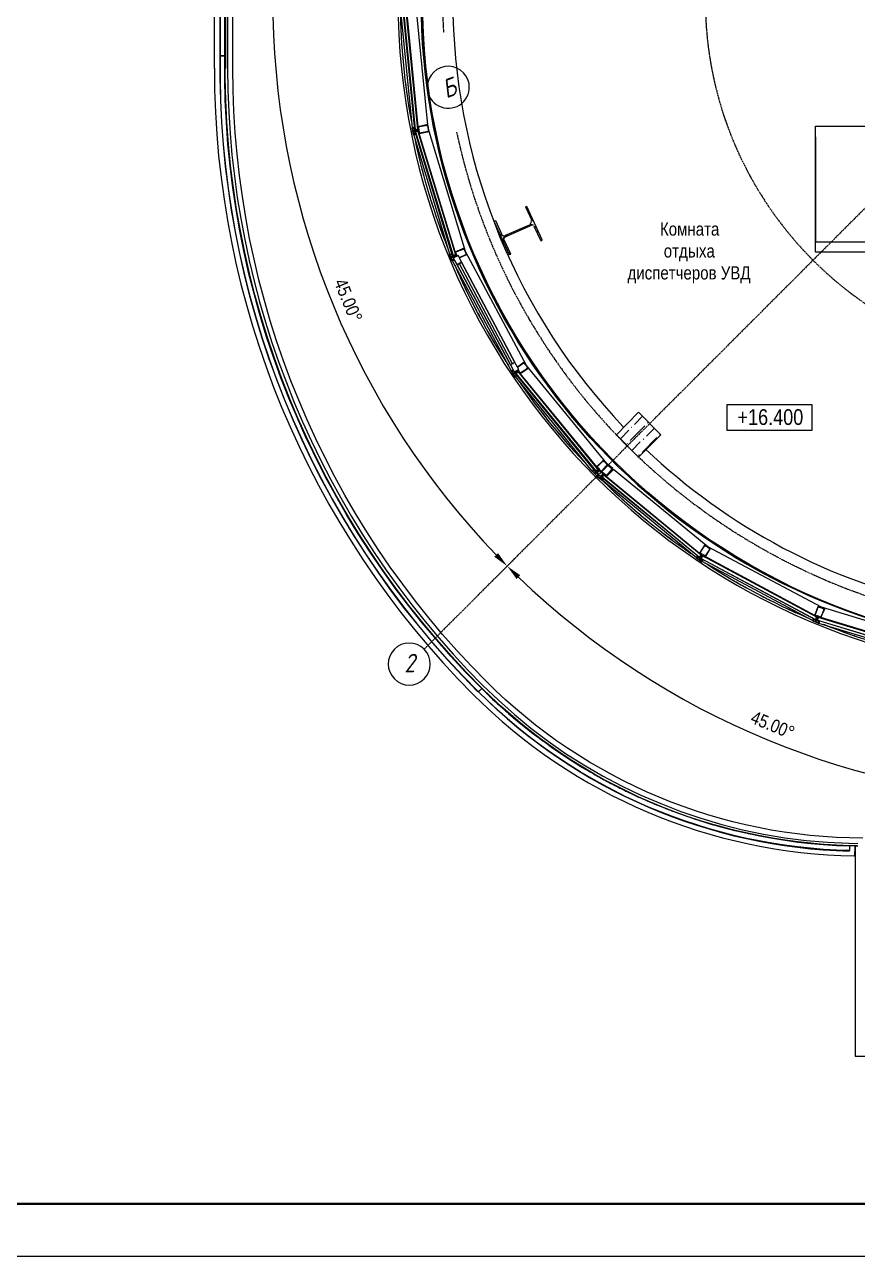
# Model space of a CAD drawing. Header units: millimetres. Extents: x 223 to 163467, y -12002 to 99672.
# Drawn here: x 87807 to 95732, y -12002 to -280 of the extents above; entities that cross this region are included whole.
import ezdxf

# ---------------------------------------------------------------- set-up
doc = ezdxf.new("R2010")
doc.units = ezdxf.units.MM
doc.linetypes.add('ADSK_Линия сетки', pattern=[21, 12, -3, 3, -3])
for name, color, linetype, lineweight in [('A-ANNO-DIMS', 7, 'Continuous', 9), ('S-GRID', 7, 'Continuous', 9), ('S-GRID-IDEN', 7, 'Continuous', 9)]:
    doc.layers.add(name, color=color, linetype=linetype, lineweight=lineweight)
for name, color, linetype in [('PDF _A-AREA', 7, 'Continuous'), ('PDF _A-CLNG', 7, 'Continuous'), ('PDF _A-DETL', 7, 'Continuous'), ('PDF _A-DETL-GENF', 7, 'Continuous'), ('PDF _A-FLOR', 7, 'Continuous'), ('PDF _A-GLAZ', 7, 'Continuous'), ('PDF _A-GLAZ-CURT', 7, 'Continuous'), ('PDF _A-GLAZ-CWMG', 7, 'Continuous'), ('PDF _G-ANNO-DIMS', 7, 'Continuous'), ('PDF _G-ANNO-TTLB', 7, 'Continuous'), ('PDF _I-WALL', 7, 'Continuous'), ('PDF _S-BEAM', 7, 'Continuous'), ('PDF _S-COLS', 7, 'Continuous'), ('PDF _Ограждение', 7, 'Continuous'), ('PDF _Текст', 7, 'Continuous')]:
    doc.layers.add(name, color=color, linetype=linetype)
doc.styles.add('GOST Common_I', font='ARIALN.TTF', dxfattribs={"height": 175})
doc.styles.add('GOST Common_I_6', font='ARIALN.TTF', dxfattribs={"height": 125})
doc.styles.add('PDF GOST Common Italic', font='ARIALN.TTF')
doc.styles.add('PDF ISOCPEUR Italic', font='ARIALN.TTF')
doc.dimstyles.new('Диагональ_-_Gost_2_5мм', dxfattribs={"dimscale": 304.8, "dimtxt": 125.714375, "dimasz": 0.492126, "dimexe": 0.393701, "dimexo": 0.246063, "dimgap": 0.287073, "dimtad": 1, "dimdec": 0, "dimzin": 0, "dimdsep": 46, "dimtxsty": 'GOST Common_I_6', "dimsah": 1, "dimcen": 0.09, "dimdle": 0.393701, "dimazin": 0, "dimtfac": 1, "dimtdec": 4, "dimtix": 1, "dimtmove": 0, "dimatfit": 3, "dimfxl": 1, "dimtvp": 1, "dimtfill": 1, "dimtolj": 1, "dimtzin": 0, "dimarcsym": 2})

# ---------------------------------------------------------------- blocks, each defined once
blk = doc.blocks.new('Ось сетки - D8-489723-1 этаж')
at = {"layer": 'S-GRID-IDEN'}
for start, end in [(360, 180), (180, 360)]:
    blk.add_arc((0, 0), 4, start, end, dxfattribs=at)
blk = doc.blocks.new('*D339')
at = {"layer": 'A-ANNO-DIMS', "color": 0, "lineweight": -2, "transparency": 16777216}
for p, q in [((78831, 19098), (79116, 19098)), ((81110, 13595), (81312, 13797))]:
    blk.add_line(p, q, dxfattribs=at)
blk.add_arc((86613, 19098), 7617, 181.1284, 223.8716, dxfattribs=at)
at = {"layer": 'A-ANNO-DIMS', "color": 0, "transparency": 16777216}
for points in [[(78972, 18947), (79022, 18948), (78996, 19098)], [(81140, 13836), (81104, 13801), (81227, 13712)]]:
    blk.add_solid(points, dxfattribs=at)
at = {"layer": 'Defpoints', "color": 0, "transparency": 16777216}
for p in [(78756, 19098), (86613, 19098), (79255, 17126), (81057, 13542)]:
    blk.add_point(p, dxfattribs=at)
at = {"layer": 'A-ANNO-DIMS', "color": 0, "transparency": 16777216, "insert": (79714, 16240), "char_height": 125, "width": 588.09, "attachment_point": 5, "rotation": 292.5, "style": 'GOST Common_I_6', "bg_fill": 3, "box_fill_scale": 1.1, "bg_fill_color": 256, "bg_fill_true_color": 13158600, "bg_fill_transparency": 0}
blk.add_mtext('\\A1;45.00°', dxfattribs=at)
blk = doc.blocks.new('*D340')
at = {"layer": 'A-ANNO-DIMS', "color": 0, "lineweight": -2, "transparency": 16777216}
for p, q in [((81110, 13595), (81312, 13797)), ((86613, 11316), (86613, 11601))]:
    blk.add_line(p, q, dxfattribs=at)
blk.add_arc((86613, 19098), 7617, 226.1284, 268.8716, dxfattribs=at)
at = {"layer": 'A-ANNO-DIMS', "color": 0, "transparency": 16777216}
for points in [[(81316, 13589), (81351, 13625), (81227, 13712)], [(86463, 11507), (86462, 11457), (86613, 11481)]]:
    blk.add_solid(points, dxfattribs=at)
at = {"layer": 'Defpoints', "color": 0, "transparency": 16777216}
for p in [(86613, 19098), (81057, 13542), (82804, 12501), (86613, 11241)]:
    blk.add_point(p, dxfattribs=at)
at = {"layer": 'A-ANNO-DIMS', "color": 0, "transparency": 16777216, "insert": (83755, 12199), "char_height": 125, "width": 588.09, "attachment_point": 5, "rotation": 337.5, "style": 'GOST Common_I_6', "bg_fill": 3, "box_fill_scale": 1.1, "bg_fill_color": 256, "bg_fill_true_color": 13158600, "bg_fill_transparency": 0}
blk.add_mtext('\\A1;45.00°', dxfattribs=at)
blk = doc.blocks.new('оси')
at = {"layer": 'S-GRID', "linetype": 'ADSK_Линия сетки'}
blk.add_line((86612.7, 19097.7), (80436.2, 12921.1), dxfattribs=at)
blk.add_arc((86612.7, 19097.7), 6000, 192.09621, 182.95219, dxfattribs=at)
at = {"layer": 'S-GRID-IDEN', "xscale": 49.99999999999998, "yscale": 49.99999999999998, "zscale": 49.99999999999998}
for p, rotation in [((80666.8, 18268.8), 9.84533599319954), ((80294.7, 12779.7), 134.9999999998925)]:
    blk.add_blockref('Ось сетки - D8-489723-1 этаж', p, dxfattribs=dict(at, rotation=rotation))
at = {"layer": 'S-GRID-IDEN', "char_height": 175, "attachment_point": 1, "style": 'GOST Common_I'}
for s, insert, width, rotation in [('\\fGOST Common|b0|i1|c204|p34|;\\W.9;Б', (80585.2, 18325.2), 158.734, 20.24913), ('\\fGOST Common|b0|i1|c204|p34|;\\W.9;2', (80243.4, 12874.2), 137.089, 1.81408)]:
    blk.add_mtext(s, dxfattribs=dict(at, insert=insert, width=width, rotation=rotation))
at = {"layer": 'A-ANNO-DIMS'}
dim = blk.add_angular_dim_3p(base=(79255.5, 17126.3), center=(86612.7, 19097.7), p1=(78755.9, 19097.7), p2=(81057.1, 13542.1), dimstyle='Диагональ_-_Gost_2_5мм', override={"dimpost": '<>', "dimfxl": 6013.290219}, dxfattribs=at)
dim.commit()
dim.dimension.update_dxf_attribs({"geometry": '*D339', "text_midpoint": (79714.3, 16240.3)})
dim = blk.add_angular_dim_3p(base=(82804.3, 12501.4), center=(86612.7, 19097.7), p1=(81057.1, 13542.1), p2=(86612.7, 11240.9), dimstyle='Диагональ_-_Gost_2_5мм', override={"dimpost": '<>', "dimfxl": 6013.290219}, dxfattribs=at)
dim.commit()
dim.dimension.update_dxf_attribs({"geometry": '*D340', "text_midpoint": (83755.3, 12199.3)})
at = {"layer": 'S-GRID', "linetype": 'ADSK_Линия сетки'}
blk.add_arc((86612.7, 19097.7), 3500, 177.33151, 161.43745, dxfattribs=at)

msp = doc.modelspace()

# ---------------------------------------------------------------- hatches: boundary and pattern name
at = {"layer": 'PDF _A-GLAZ-CWMG', "lineweight": 15, "transparency": 33554559}
for points in [[(91888, -2494), (91884, -2494), (91884, -2498), (91888, -2502), (91892, -2498), (91892, -2494)], [(91897, -2515), (91892, -2515), (91892, -2519), (91897, -2523), (91901, -2519), (91901, -2515)], [(92468, -3582), (92464, -3582), (92464, -3586), (92468, -3590), (92472, -3586), (92472, -3582)]]:
    msp.add_hatch(color=256, dxfattribs=at).paths.add_polyline_path(points)
at = {"layer": 'PDF _S-COLS', "lineweight": 15, "transparency": 33554559}
for points in [[(93738, -4060), (93734, -4064), (93730, -4069), (93734, -4073), (93738, -4077), (93742, -4073), (93747, -4069), (93742, -4064)], [(93696, -4217), (93692, -4221), (93687, -4225), (93692, -4229), (93696, -4234), (93700, -4229), (93704, -4225), (93700, -4221)], [(93653, -4369), (93649, -4373), (93645, -4378), (93649, -4382), (93653, -4386), (93658, -4382), (93662, -4378), (93658, -4373)]]:
    msp.add_hatch(color=256, dxfattribs=at).paths.add_polyline_path(points)

# ---------------------------------------------------------------- linework, layer by layer
at = {"layer": 'PDF _A-AREA', "lineweight": 15}
for centre, radius, start, end in [((98052, -695), 8343, 180.566, 181.9939), ((98051, -695), 8342, 183.0873, 184.3891), ((98052, -695), 8343, 185.5592, 186.8444), ((98052, -695), 8343, 187.9431, 189.4096), ((98050, -696), 8341, 190.2997, 191.8818), ((98050, -696), 8341, 193.0736, 194.7272), ((98053, -695), 8344, 195.6118, 197.089), ((98054, -695), 8345, 198.0618, 199.462), ((98054, -694), 8345, 200.5337, 201.857), ((98050, -696), 8341, 202.9174, 204.3128), ((98050, -696), 8341, 205.2739, 206.856), ((98051, -696), 8342, 207.6141, 209.8444), ((98050, -696), 8341, 210.542, 212.1955), ((98049, -696), 8340, 213.0797, 214.5576), ((98052, -694), 8343, 215.508, 216.9304), ((98052, -694), 8344, 217.892, 219.3254), ((98050, -696), 8341, 220.2484, 221.7811), ((98050, -696), 8341, 222.605, 224.6156), ((95781, -2952), 5141, 224.9724, 227.862), ((95781, -2952), 5141, 228.8231, 230.8009), ((95782, -2952), 5142, 231.9489, 233.7505), ((95782, -2951), 5142, 234.9593, 236.7003), ((95781, -2952), 5141, 237.9364, 239.6723), ((95782, -2951), 5142, 240.8974, 242.6715), ((95781, -2953), 5140, 243.8467, 245.7478), ((95782, -2952), 5141, 246.7859, 249.1809), ((95782, -2952), 5141, 250.2026, 252.5318), ((95782, -2952), 5142, 253.5974, 255.4595), ((95782, -2950), 5143, 256.7234, 258.3982), ((95782, -2951), 5142, 259.7554, 261.3537), ((95782, -2952), 5141, 262.738, 264.3585), ((95782, -2950), 5143, 265.6989, 267.4562)]:
    msp.add_arc(centre, radius, start, end, dxfattribs=at)
at = {"layer": 'PDF _A-CLNG', "lineweight": 15}
msp.add_lwpolyline([(93260, -4572), (93260, -4572)], dxfattribs=at)
for centre, radius, start, end in [((97776, -44), 6395, 181.6147, 182.8732), ((97781, -43), 6400, 184.1475, 185.3997), ((97781, -43), 6400, 186.6743, 187.932), ((97777, -44), 6396, 189.2063, 190.4647), ((97778, -44), 6397, 192.0463, 192.9914), ((97782, -43), 6401, 194.266, 195.5236), ((97779, -44), 6397, 196.798, 198.0506), ((97779, -44), 6397, 199.3302, 200.5829), ((97781, -43), 6400, 204.3896, 205.6418), ((97781, -43), 6400, 206.9222, 208.1742), ((97779, -44), 6398, 209.4487, 210.7068), ((97778, -45), 6396, 211.981, 213.0196), ((97780, -44), 6398, 214.596, 215.7661), ((97779, -44), 6398, 217.0401, 218.2982), ((97778, -45), 6397, 219.5726, 220.8253), ((97780, -43), 6399, 222.1052, 223.3575), ((97696, -129), 6279, 225.7125, 225.8916), ((97779, -44), 6398, 227.1643, 228.4169), ((97778, -45), 6396, 229.6964, 230.9493), ((97780, -43), 6399, 232.2291, 233.4814), ((97777, -48), 6394, 234.7554, 235.4866), ((97780, -44), 6399, 237.2883, 238.5408), ((97780, -43), 6400, 239.8205, 241.0727), ((97780, -44), 6398, 242.3474, 243.5999), ((97779, -44), 6398, 244.8797, 246.1323), ((97780, -43), 6399, 248.241, 248.6585), ((97780, -42), 6400, 249.9448, 251.1914)]:
    msp.add_arc(centre, radius, start, end, dxfattribs=at)
at = {"layer": 'PDF _A-DETL', "lineweight": 15}
msp.add_lwpolyline([(95334, -1347), (95334, -2346), (96536, -2346)], dxfattribs=at)
msp.add_circle((97790, -43), 6197, dxfattribs=at)
at = {"layer": 'PDF _A-DETL-GENF', "lineweight": 15}
for points in [[(91511, -1258), (91507, -1262), (91495, -1262), (91507, -1262), (91503, -1266), (91507, -1266)], [(91503, -1266), (91503, -1266)], [(91507, -1262), (91507, -1262)], [(91507, -1266), (91507, -1266)], [(91511, -1258), (91511, -1258)], [(91511, -1262), (91511, -1262)], [(91511, -1266), (91511, -1262)], [(91511, -1266), (91511, -1266)], [(91511, -1266), (91511, -1266)], [(91520, -1300), (91516, -1292), (91516, -1283), (91511, -1270)], [(91511, -1270), (91511, -1270)], [(91511, -1287), (91511, -1296), (91511, -1287), (91516, -1287), (91511, -1292)], [(91511, -1287), (91511, -1287)], [(91516, -1262), (91516, -1258)], [(91516, -1262), (91516, -1262)], [(91516, -1266), (91516, -1266)], [(91520, -1287), (91516, -1266)], [(91516, -1283), (91516, -1283)], [(91524, -1317), (91520, -1296), (91516, -1300), (91516, -1287)], [(91524, -1292), (91537, -1292), (91562, -1287), (91562, -1283), (91558, -1279), (91537, -1287), (91524, -1287), (91520, -1287), (91520, -1296)], [(91520, -1283), (91524, -1283), (91524, -1287)], [(91562, -1296), (91558, -1287), (91541, -1292), (91537, -1296), (91528, -1296), (91520, -1300), (91520, -1313)], [(91520, -1287), (91520, -1287)], [(91558, -1275), (91554, -1275), (91537, -1279), (91537, -1283), (91537, -1279), (91524, -1283), (91533, -1283)], [(91524, -1287), (91524, -1287)], [(91537, -1287), (91541, -1287), (91537, -1292), (91537, -1287), (91533, -1283), (91533, -1292), (91537, -1292)], [(91537, -1279), (91537, -1279)], [(91541, -1283), (91554, -1279), (91554, -1283), (91554, -1287)], [(91541, -1287), (91541, -1287)], [(91558, -1304), (91562, -1317), (91655, -1296), (91643, -1232), (91550, -1253), (91638, -1237), (91638, -1241)], [(91554, -1258), (91554, -1262), (91550, -1253), (91550, -1262)], [(91550, -1262), (91550, -1262)], [(91550, -1266), (91550, -1270)], [(91550, -1266), (91550, -1266)], [(91554, -1270), (91558, -1279), (91558, -1262)], [(91554, -1262), (91554, -1266)], [(91554, -1262), (91554, -1262)], [(91554, -1262), (91554, -1262)], [(91554, -1266), (91554, -1266)], [(91554, -1266), (91554, -1266)], [(91554, -1270), (91554, -1270)], [(91554, -1279), (91554, -1279)], [(91558, -1287), (91558, -1279), (91554, -1279)], [(91554, -1279), (91554, -1279)], [(91554, -1283), (91554, -1283)], [(91554, -1287), (91554, -1287)], [(91558, -1279), (91558, -1279)], [(91558, -1279), (91558, -1279)], [(91558, -1287), (91558, -1287)], [(91558, -1287), (91558, -1287)], [(91566, -1304), (91562, -1287)], [(91638, -1241), (91638, -1241)], [(91638, -1245), (91638, -1245)], [(91638, -1245), (91638, -1249)], [(91638, -1249), (91638, -1249)], [(91638, -1249), (91638, -1249)], [(91643, -1249), (91647, -1283), (91647, -1292)], [(91647, -1283), (91647, -1283)], [(91520, -1321), (91507, -1325), (91520, -1325), (91524, -1321)], [(91516, -1296), (91511, -1296), (91516, -1296)], [(91511, -1296), (91511, -1296)], [(91511, -1321), (91516, -1321), (91520, -1321), (91520, -1317), (91516, -1321), (91511, -1317)], [(91516, -1292), (91516, -1292)], [(91516, -1292), (91516, -1292)], [(91528, -1296), (91524, -1296), (91528, -1296), (91524, -1296), (91524, -1292), (91520, -1292)], [(91520, -1296), (91520, -1296)], [(91520, -1300), (91520, -1300)], [(91520, -1313), (91520, -1313)], [(91520, -1321), (91520, -1321)], [(91520, -1321), (91520, -1321)], [(91524, -1292), (91524, -1292)], [(91533, -1292), (91524, -1296)], [(91524, -1317), (91524, -1317)], [(91524, -1317), (91524, -1317)], [(91524, -1317), (91524, -1317)], [(91524, -1321), (91524, -1321)], [(91524, -1321), (91524, -1321)], [(91537, -1296), (91537, -1296)], [(91558, -1300), (91558, -1296), (91558, -1292), (91541, -1296)], [(91541, -1296), (91541, -1296)], [(91558, -1292), (91558, -1292)], [(91558, -1296), (91558, -1296)], [(91558, -1300), (91558, -1300)], [(91558, -1304), (91558, -1304)], [(91651, -1292), (91651, -1296), (91562, -1313), (91562, -1309), (91566, -1309)], [(91562, -1300), (91562, -1304)], [(91562, -1300), (91562, -1300)], [(91562, -1304), (91562, -1304)], [(91562, -1304), (91562, -1304)], [(91562, -1304), (91562, -1304)], [(91647, -1292), (91647, -1292)], [(91867, -2460), (91867, -2460)], [(91871, -2460), (91867, -2460)], [(91871, -2460), (91871, -2460)], [(91943, -2498), (92015, -2468), (91990, -2409), (91901, -2447), (91905, -2456)], [(91909, -2452), (91905, -2447), (91990, -2413), (91990, -2418), (91990, -2422), (91990, -2426), (91994, -2426), (92007, -2456), (92007, -2460), (92007, -2464)], [(91909, -2452), (91909, -2452)], [(91909, -2456), (91909, -2456)], [(91909, -2456), (91914, -2456)], [(91909, -2456), (91909, -2456)], [(91909, -2456), (91909, -2456)], [(91909, -2460), (91909, -2464), (91914, -2464), (91918, -2468), (91914, -2473), (91914, -2477), (91918, -2477), (91914, -2477), (91918, -2481)], [(91909, -2460), (91909, -2460)], [(91909, -2460), (91909, -2460)], [(91918, -2468), (91914, -2452)], [(91990, -2418), (91990, -2418)], [(91994, -2426), (91994, -2426)], [(92007, -2456), (92007, -2456)], [(91888, -2523), (91876, -2528), (91850, -2468), (91863, -2464), (91859, -2468)], [(91897, -2519), (91892, -2519), (91888, -2515), (91884, -2519), (91880, -2519), (91888, -2519), (91876, -2523), (91871, -2511), (91867, -2498), (91859, -2481), (91854, -2468), (91863, -2464)], [(91863, -2464), (91863, -2464)], [(91863, -2464), (91863, -2464)], [(91863, -2468), (91867, -2464), (91867, -2468)], [(91863, -2468), (91863, -2468)], [(91888, -2498), (91884, -2494), (91880, -2485), (91871, -2464), (91867, -2464)], [(91867, -2464), (91867, -2464)], [(91867, -2464), (91867, -2464)], [(91871, -2464), (91871, -2464)], [(91876, -2498), (91876, -2490), (91880, -2490), (91876, -2485), (91876, -2481), (91871, -2468)], [(91871, -2468), (91871, -2468)], [(91901, -2490), (91892, -2494), (91884, -2498), (91880, -2498), (91876, -2485), (91880, -2498), (91880, -2494), (91876, -2494)], [(91876, -2485), (91876, -2485)], [(91876, -2490), (91876, -2490)], [(91880, -2481), (91884, -2481), (91888, -2481), (91884, -2485), (91888, -2485)], [(91880, -2485), (91880, -2485)], [(91880, -2490), (91880, -2490)], [(91880, -2490), (91880, -2490)], [(91880, -2490), (91884, -2498), (91888, -2511)], [(91880, -2494), (91880, -2494)], [(91901, -2477), (91914, -2468), (91897, -2473), (91897, -2477), (91884, -2481), (91892, -2481)], [(91897, -2490), (91888, -2490), (91897, -2485), (91922, -2477), (91922, -2473), (91918, -2473), (91897, -2481), (91888, -2485), (91884, -2485)], [(91892, -2494), (91888, -2494), (91888, -2490), (91884, -2490)], [(91884, -2494), (91884, -2494)], [(91884, -2498), (91884, -2498)], [(91888, -2485), (91888, -2485)], [(91888, -2490), (91888, -2490)], [(91888, -2494), (91888, -2494)], [(91888, -2511), (91888, -2511)], [(91888, -2519), (91888, -2519)], [(91897, -2481), (91901, -2481), (91897, -2485), (91897, -2481), (91892, -2481), (91897, -2490), (91897, -2485)], [(91892, -2494), (91892, -2494)], [(91892, -2515), (91892, -2515)], [(91892, -2515), (91892, -2515)], [(91892, -2515), (91892, -2515)], [(91892, -2519), (91892, -2519)], [(91901, -2481), (91901, -2481)], [(91901, -2490), (91901, -2490)], [(91918, -2473), (91918, -2477), (91922, -2477), (91922, -2481), (91918, -2481), (91905, -2485)], [(91905, -2490), (91909, -2485)], [(91905, -2490), (91905, -2490)], [(91909, -2464), (91909, -2464)], [(91914, -2464), (91914, -2464)], [(91914, -2464), (91914, -2464)], [(91914, -2468), (91914, -2468)], [(91914, -2468), (91914, -2468)], [(91914, -2473), (91914, -2473)], [(91918, -2468), (91918, -2468)], [(91918, -2473), (91918, -2473)], [(91918, -2481), (91918, -2481)], [(91922, -2477), (91922, -2477)], [(91922, -2481), (91922, -2481)], [(91922, -2481), (91922, -2481)], [(91922, -2481), (91922, -2481)], [(92011, -2464), (92011, -2468), (91939, -2498)], [(92007, -2464), (92007, -2464)], [(92011, -2464), (92011, -2464)], [(92515, -3586), (92515, -3590), (92519, -3603), (92599, -3548), (92561, -3493), (92498, -3539), (92561, -3497), (92566, -3501)], [(92566, -3506), (92561, -3506), (92566, -3510), (92570, -3510), (92587, -3535)], [(92566, -3501), (92566, -3501)], [(92570, -3510), (92570, -3510)], [(92477, -3599), (92468, -3590), (92468, -3586), (92460, -3578), (92455, -3578), (92451, -3573), (92451, -3578), (92447, -3578), (92447, -3573), (92439, -3578), (92447, -3569)], [(92447, -3573), (92447, -3573)], [(92447, -3578), (92447, -3578)], [(92455, -3565), (92451, -3569), (92451, -3573)], [(92451, -3569), (92451, -3569)], [(92451, -3573), (92451, -3573)], [(92455, -3569), (92455, -3569)], [(92455, -3569), (92455, -3569)], [(92455, -3573), (92455, -3573)], [(92455, -3573), (92455, -3573)], [(92477, -3594), (92472, -3594), (92468, -3594), (92464, -3590), (92468, -3586), (92472, -3586), (92481, -3578), (92485, -3578), (92489, -3573)], [(92468, -3603), (92464, -3594), (92468, -3590), (92464, -3590), (92472, -3603), (92472, -3599)], [(92468, -3594), (92464, -3594), (92468, -3603), (92472, -3599), (92468, -3599)], [(92464, -3594), (92464, -3594)], [(92468, -3590), (92468, -3590)], [(92468, -3599), (92468, -3599)], [(92472, -3586), (92477, -3586)], [(92477, -3590), (92472, -3590)], [(92472, -3594), (92472, -3594)], [(92472, -3594), (92472, -3603), (92477, -3603), (92485, -3616)], [(92485, -3590), (92481, -3594), (92477, -3594), (92489, -3586), (92506, -3573), (92511, -3569), (92506, -3569), (92485, -3582), (92489, -3582), (92489, -3586), (92485, -3582), (92481, -3582), (92485, -3590), (92489, -3586)], [(92481, -3582), (92477, -3586), (92477, -3590), (92485, -3582)], [(92477, -3586), (92477, -3586)], [(92481, -3599), (92477, -3599), (92485, -3616), (92481, -3616), (92485, -3620), (92481, -3620), (92477, -3620)], [(92477, -3599), (92477, -3599)], [(92477, -3624), (92481, -3624), (92485, -3624), (92489, -3620)], [(92481, -3594), (92481, -3599), (92489, -3590)], [(92481, -3594), (92481, -3594)], [(92485, -3616), (92485, -3616)], [(92485, -3616), (92485, -3616)], [(92485, -3620), (92485, -3620)], [(92485, -3620), (92485, -3620)], [(92485, -3624), (92485, -3624)], [(92489, -3578), (92502, -3569), (92498, -3569), (92502, -3573), (92506, -3578)], [(92494, -3590), (92489, -3590), (92494, -3590), (92506, -3582)], [(92489, -3582), (92489, -3582)], [(92489, -3590), (92489, -3590)], [(92489, -3620), (92489, -3620)], [(92511, -3590), (92511, -3586), (92511, -3582), (92506, -3578), (92494, -3586)], [(92494, -3590), (92494, -3590)], [(92506, -3573), (92502, -3569), (92506, -3569), (92502, -3565), (92502, -3569)], [(92502, -3569), (92502, -3569)], [(92502, -3569), (92502, -3569)], [(92502, -3573), (92502, -3573)], [(92506, -3573), (92506, -3573)], [(92506, -3578), (92506, -3578)], [(92506, -3578), (92506, -3578)], [(92506, -3582), (92506, -3582)], [(92587, -3539), (92591, -3544), (92595, -3548), (92519, -3599), (92519, -3594), (92519, -3590), (92511, -3573)], [(92511, -3582), (92511, -3582)], [(92511, -3582), (92511, -3582)], [(92511, -3586), (92511, -3586)], [(92515, -3586), (92515, -3586)], [(92515, -3590), (92515, -3590)], [(92515, -3590), (92515, -3590)], [(92519, -3590), (92519, -3590)], [(92587, -3535), (92587, -3535)], [(92587, -3539), (92587, -3539)], [(92591, -3544), (92591, -3544)], [(93285, -4530), (93294, -4539), (93361, -4471), (93315, -4424), (93247, -4492), (93256, -4500)], [(93256, -4496), (93251, -4492), (93315, -4428), (93319, -4433), (93315, -4437), (93319, -4441), (93323, -4437), (93349, -4462), (93344, -4467), (93349, -4471), (93353, -4467), (93357, -4471), (93294, -4534), (93289, -4530)], [(93315, -4433), (93315, -4433)], [(93323, -4441), (93323, -4441)], [(93226, -4517), (93222, -4517), (93217, -4522), (93209, -4530), (93217, -4526), (93217, -4530), (93217, -4526), (93222, -4526), (93222, -4522)], [(93217, -4522), (93217, -4522)], [(93217, -4522), (93217, -4522)], [(93217, -4526), (93217, -4526)], [(93217, -4530), (93217, -4530)], [(93222, -4517), (93222, -4517)], [(93222, -4522), (93222, -4522)], [(93222, -4526), (93222, -4526)], [(93226, -4517), (93226, -4517)], [(93247, -4543), (93243, -4539), (93243, -4534), (93226, -4522)], [(93226, -4522), (93226, -4522)], [(93226, -4522), (93226, -4522)], [(93226, -4526), (93239, -4534)], [(93226, -4526), (93226, -4526)], [(93243, -4547), (93234, -4543), (93239, -4539), (93239, -4534), (93243, -4530), (93251, -4522), (93256, -4522), (93264, -4509)], [(93234, -4543), (93243, -4551), (93247, -4547), (93251, -4547), (93260, -4560)], [(93239, -4543), (93239, -4543)], [(93239, -4543), (93239, -4543)], [(93251, -4526), (93247, -4534), (93243, -4539)], [(93243, -4530), (93247, -4534), (93256, -4526)], [(93243, -4534), (93243, -4534)], [(93243, -4543), (93243, -4543)], [(93243, -4543), (93243, -4543)], [(93243, -4547), (93243, -4547)], [(93243, -4547), (93243, -4547)], [(93247, -4534), (93247, -4534)], [(93251, -4547), (93256, -4543), (93251, -4539), (93247, -4543), (93251, -4543), (93264, -4560)], [(93260, -4534), (93251, -4539), (93260, -4530), (93277, -4513), (93277, -4509), (93273, -4509), (93256, -4526), (93260, -4526), (93260, -4530), (93256, -4526), (93251, -4526), (93260, -4534), (93260, -4530)], [(93251, -4539), (93251, -4539)], [(93251, -4543), (93251, -4543)], [(93256, -4496), (93256, -4496)], [(93256, -4500), (93256, -4500)], [(93256, -4500), (93256, -4500)], [(93260, -4522), (93256, -4522), (93268, -4509), (93268, -4513), (93273, -4513), (93273, -4517), (93277, -4517)], [(93256, -4543), (93264, -4534), (93264, -4530), (93277, -4522)], [(93256, -4543), (93256, -4543)], [(93264, -4564), (93260, -4560), (93260, -4564), (93260, -4568), (93256, -4568), (93260, -4568), (93256, -4577), (93264, -4568), (93268, -4564), (93268, -4560)], [(93289, -4526), (93277, -4513), (93273, -4513), (93273, -4509), (93260, -4496)], [(93260, -4500), (93260, -4500)], [(93260, -4500), (93260, -4500)], [(93260, -4505), (93264, -4505), (93268, -4509)], [(93260, -4505), (93260, -4505)], [(93260, -4505), (93260, -4505)], [(93260, -4526), (93260, -4526)], [(93260, -4568), (93260, -4568)], [(93264, -4505), (93264, -4505)], [(93264, -4505), (93264, -4505)], [(93264, -4509), (93264, -4509)], [(93281, -4526), (93281, -4522), (93277, -4517), (93264, -4530), (93264, -4526)], [(93264, -4530), (93264, -4530)], [(93264, -4534), (93264, -4534)], [(93264, -4560), (93264, -4560)], [(93264, -4560), (93264, -4560)], [(93264, -4564), (93264, -4564)], [(93264, -4568), (93264, -4568)], [(93268, -4509), (93268, -4509)], [(93268, -4509), (93268, -4509)], [(93268, -4513), (93268, -4513)], [(93268, -4572), (93268, -4568), (93268, -4564), (93273, -4564)], [(93268, -4564), (93268, -4564)], [(93268, -4568), (93273, -4572), (93277, -4572), (93285, -4581), (93294, -4585), (93298, -4581), (93298, -4585)], [(93268, -4568), (93268, -4568)], [(93268, -4568), (93268, -4568)], [(93273, -4513), (93273, -4513)], [(93273, -4517), (93273, -4517)], [(93273, -4568), (93289, -4581), (93294, -4577), (93298, -4581), (93302, -4572)], [(93273, -4568), (93273, -4568)], [(93273, -4568), (93273, -4568)], [(93277, -4513), (93277, -4513)], [(93277, -4517), (93277, -4517)], [(93277, -4517), (93277, -4517)], [(93277, -4522), (93277, -4522)], [(93281, -4522), (93281, -4522)], [(93281, -4522), (93281, -4522)], [(93281, -4526), (93281, -4526)], [(93285, -4526), (93285, -4526)], [(93285, -4530), (93285, -4530)], [(93289, -4526), (93289, -4526)], [(93289, -4530), (93289, -4530)], [(93395, -4500), (93399, -4505), (93340, -4577), (93404, -4505), (93353, -4462), (93294, -4539), (93353, -4467), (93357, -4471), (93357, -4475), (93361, -4479), (93361, -4475), (93387, -4496)], [(93332, -4572), (93340, -4577), (93336, -4572), (93340, -4568), (93323, -4555), (93319, -4555), (93315, -4555), (93319, -4551), (93302, -4539), (93298, -4543), (93294, -4539), (93302, -4543), (93306, -4543)], [(93302, -4568), (93298, -4568), (93294, -4577), (93298, -4572)], [(93306, -4577), (93302, -4585), (93298, -4581), (93306, -4572), (93323, -4555), (93323, -4551), (93319, -4551), (93302, -4572), (93306, -4568)], [(93306, -4572), (93306, -4577), (93298, -4572), (93302, -4572), (93306, -4572), (93311, -4568), (93315, -4572), (93323, -4560), (93328, -4564), (93328, -4560)], [(93302, -4543), (93302, -4543)], [(93302, -4543), (93302, -4543)], [(93302, -4543), (93302, -4543)], [(93315, -4551), (93311, -4547), (93311, -4551), (93302, -4564)], [(93302, -4547), (93306, -4547), (93311, -4547)], [(93302, -4547), (93302, -4547)], [(93323, -4564), (93315, -4577), (93311, -4572), (93311, -4577), (93302, -4585), (93302, -4589)], [(93306, -4543), (93306, -4543)], [(93306, -4547), (93306, -4547)], [(93306, -4564), (93315, -4551), (93315, -4555), (93319, -4555), (93319, -4560)], [(93306, -4568), (93306, -4568)], [(93311, -4547), (93311, -4547)], [(93315, -4551), (93315, -4551)], [(93315, -4551), (93315, -4551)], [(93315, -4551), (93315, -4551)], [(93315, -4555), (93315, -4555)], [(93319, -4560), (93319, -4560)], [(93323, -4555), (93323, -4555)], [(93323, -4560), (93323, -4560)], [(93323, -4560), (93323, -4560)], [(93323, -4564), (93323, -4564)], [(93328, -4564), (93328, -4564)], [(93328, -4564), (93328, -4564)], [(93328, -4568), (93332, -4568), (93336, -4568)], [(93332, -4568), (93332, -4568)], [(93332, -4568), (93332, -4568)], [(93336, -4568), (93336, -4568)], [(93340, -4568), (93340, -4568)], [(93344, -4462), (93344, -4462)], [(93353, -4471), (93353, -4471)], [(93357, -4471), (93357, -4471)], [(93361, -4479), (93361, -4479)], [(93387, -4496), (93387, -4496)], [(93387, -4500), (93391, -4505), (93391, -4500)], [(93387, -4500), (93387, -4500)], [(93395, -4505), (93395, -4505)], [(93264, -4572), (93260, -4581), (93273, -4589), (93281, -4598), (93294, -4610), (93306, -4619), (93256, -4581), (93264, -4572), (93264, -4577)], [(93264, -4572), (93264, -4572)], [(93264, -4572), (93264, -4572)], [(93264, -4577), (93264, -4577)], [(93268, -4572), (93268, -4572)], [(93268, -4577), (93268, -4572), (93273, -4572)], [(93268, -4577), (93268, -4577)], [(93273, -4572), (93273, -4572)], [(93285, -4581), (93285, -4581)], [(93285, -4589), (93294, -4594), (93285, -4589), (93289, -4585), (93289, -4589)], [(93289, -4585), (93285, -4585), (93298, -4594), (93298, -4589), (93294, -4594), (93294, -4589), (93294, -4585)], [(93285, -4589), (93285, -4589)], [(93315, -4602), (93298, -4589), (93289, -4581)], [(93289, -4581), (93289, -4581)], [(93294, -4577), (93294, -4577)], [(93294, -4589), (93294, -4589)], [(93294, -4589), (93298, -4594), (93311, -4602)], [(93294, -4594), (93294, -4594)], [(93298, -4589), (93298, -4589)], [(93298, -4594), (93298, -4594)], [(93302, -4585), (93302, -4585)], [(93311, -4606), (93311, -4610), (93306, -4610), (93311, -4610)], [(93315, -4610), (93306, -4619), (93315, -4610)], [(93311, -4572), (93311, -4572)], [(93311, -4577), (93311, -4577)], [(93311, -4602), (93311, -4602)], [(93315, -4577), (93315, -4577)], [(93315, -4602), (93315, -4602)], [(93315, -4610), (93319, -4606), (93319, -4602)], [(93315, -4602), (93315, -4602)], [(93315, -4602), (93315, -4602)], [(93315, -4606), (93315, -4606)], [(93315, -4606), (93315, -4606)], [(93315, -4606), (93315, -4606)], [(93315, -4610), (93315, -4610)], [(93319, -4606), (93319, -4606)], [(93332, -4572), (93332, -4572)], [(94250, -5343), (94255, -5343), (94263, -5330), (94267, -5330), (94267, -5334), (94272, -5339), (94284, -5347), (94335, -5267), (94280, -5233), (94229, -5309), (94238, -5317)], [(94242, -5317), (94246, -5322), (94246, -5317), (94255, -5322), (94238, -5309), (94238, -5313), (94233, -5309), (94280, -5233), (94284, -5237)], [(94288, -5241), (94284, -5241), (94288, -5245), (94293, -5241), (94322, -5262), (94318, -5262), (94327, -5267), (94331, -5267), (94280, -5343), (94276, -5339), (94280, -5339)], [(94284, -5237), (94284, -5237)], [(94293, -5245), (94293, -5245)], [(94318, -5262), (94318, -5262)], [(94327, -5267), (94327, -5267)], [(94204, -5347), (94200, -5356), (94204, -5347)], [(94212, -5343), (94208, -5339), (94208, -5343), (94208, -5347), (94204, -5347)], [(94208, -5347), (94204, -5351)], [(94208, -5339), (94208, -5339)], [(94208, -5343), (94208, -5343)], [(94208, -5351), (94208, -5347), (94212, -5347), (94208, -5343)], [(94208, -5351), (94208, -5351)], [(94212, -5343), (94212, -5343)], [(94212, -5343), (94212, -5343)], [(94212, -5347), (94212, -5347)], [(94233, -5356), (94217, -5343)], [(94217, -5347), (94229, -5356)], [(94217, -5347), (94217, -5347)], [(94229, -5351), (94233, -5347), (94238, -5339), (94242, -5339), (94250, -5322), (94242, -5334), (94246, -5339), (94242, -5343), (94246, -5347), (94250, -5339)], [(94233, -5368), (94229, -5364), (94233, -5360), (94229, -5356), (94238, -5364)], [(94229, -5356), (94229, -5356)], [(94229, -5360), (94238, -5368), (94238, -5364), (94233, -5364)], [(94229, -5360), (94229, -5360)], [(94229, -5360), (94229, -5360)], [(94242, -5343), (94238, -5343), (94246, -5347), (94259, -5326), (94259, -5322), (94242, -5343), (94238, -5351), (94233, -5356), (94242, -5360)], [(94238, -5343), (94233, -5351), (94238, -5351)], [(94233, -5347), (94233, -5351)], [(94233, -5351), (94233, -5351)], [(94233, -5356), (94233, -5356)], [(94233, -5360), (94233, -5360)], [(94233, -5360), (94233, -5360)], [(94233, -5360), (94242, -5364), (94255, -5372)], [(94233, -5364), (94233, -5364)], [(94238, -5317), (94238, -5317)], [(94238, -5351), (94238, -5351)], [(94259, -5372), (94242, -5360), (94246, -5356), (94242, -5356), (94238, -5360)], [(94242, -5313), (94242, -5313)], [(94242, -5317), (94242, -5317)], [(94242, -5317), (94242, -5317)], [(94242, -5356), (94246, -5347), (94242, -5356)], [(94242, -5360), (94242, -5360)], [(94242, -5364), (94242, -5364)], [(94250, -5317), (94246, -5322), (94250, -5322)], [(94246, -5317), (94246, -5317)], [(94246, -5322), (94246, -5322)], [(94246, -5356), (94250, -5347), (94255, -5347), (94263, -5330), (94263, -5334)], [(94246, -5347), (94246, -5347)], [(94246, -5356), (94246, -5356)], [(94250, -5322), (94250, -5322)], [(94250, -5322), (94250, -5322)], [(94259, -5326), (94255, -5326), (94255, -5322), (94250, -5326), (94255, -5326), (94255, -5330), (94259, -5330), (94263, -5330)], [(94250, -5322), (94250, -5322)], [(94250, -5326), (94250, -5326)], [(94250, -5347), (94250, -5347)], [(94259, -5377), (94255, -5377), (94255, -5381), (94250, -5381)], [(94250, -5385), (94255, -5381)], [(94255, -5326), (94255, -5326)], [(94255, -5347), (94255, -5347)], [(94255, -5372), (94255, -5372)], [(94259, -5326), (94259, -5326)], [(94259, -5330), (94259, -5330)], [(94259, -5381), (94263, -5377), (94263, -5372)], [(94259, -5372), (94259, -5372)], [(94259, -5372), (94259, -5372)], [(94259, -5372), (94259, -5372)], [(94259, -5377), (94259, -5377)], [(94259, -5377), (94259, -5377)], [(94259, -5381), (94259, -5381)], [(94263, -5326), (94263, -5326)], [(94280, -5334), (94263, -5326)], [(94263, -5330), (94263, -5330)], [(94263, -5330), (94263, -5330)], [(94267, -5334), (94267, -5334)], [(94272, -5334), (94276, -5334)], [(94272, -5334), (94272, -5334)], [(94272, -5339), (94272, -5339)], [(94272, -5339), (94272, -5339)], [(94276, -5339), (94276, -5339)], [(94280, -5339), (94280, -5339)], [(95372, -5923), (95385, -5927), (95419, -5838), (95360, -5817), (95326, -5902), (95360, -5817), (95364, -5821)], [(95410, -5838), (95419, -5842), (95381, -5923), (95376, -5923), (95376, -5919), (95360, -5910), (95355, -5914), (95351, -5910), (95355, -5910)], [(95364, -5821), (95364, -5821)], [(95368, -5821), (95368, -5825), (95372, -5825), (95406, -5838), (95410, -5842)], [(95372, -5825), (95372, -5825)], [(95372, -5825), (95372, -5825)], [(95402, -5838), (95402, -5838)], [(95406, -5838), (95406, -5838)], [(95410, -5842), (95410, -5842)], [(95309, -5944), (95304, -5952), (95309, -5944), (95309, -5948)], [(95313, -5935), (95309, -5935), (95309, -5940)], [(95309, -5935), (95309, -5935)], [(95309, -5940), (95309, -5940)], [(95309, -5940), (95309, -5940)], [(95309, -5940), (95309, -5940)], [(95309, -5944), (95309, -5944)], [(95309, -5944), (95309, -5944)], [(95309, -5948), (95309, -5948)], [(95313, -5935), (95313, -5935)], [(95313, -5940), (95313, -5940)], [(95313, -5948), (95313, -5944), (95317, -5944), (95317, -5940)], [(95313, -5944), (95313, -5944)], [(95343, -5927), (95338, -5927), (95334, -5940), (95334, -5944), (95317, -5940), (95330, -5948), (95334, -5948), (95338, -5952), (95338, -5948), (95338, -5952), (95334, -5952), (95343, -5957), (95343, -5952), (95338, -5957)], [(95317, -5940), (95317, -5940)], [(95317, -5944), (95317, -5944)], [(95351, -5906), (95334, -5902), (95334, -5906), (95326, -5902), (95334, -5906)], [(95334, -5940), (95338, -5940), (95343, -5931), (95355, -5910), (95355, -5906), (95360, -5910), (95347, -5935), (95347, -5944), (95351, -5935), (95355, -5935), (95351, -5944), (95347, -5944), (95343, -5948)], [(95334, -5906), (95334, -5906)], [(95334, -5906), (95334, -5906)], [(95334, -5940), (95334, -5940)], [(95343, -5957), (95334, -5952), (95334, -5948), (95343, -5952), (95347, -5952), (95351, -5944)], [(95364, -5957), (95347, -5948), (95334, -5944)], [(95334, -5944), (95334, -5944)], [(95334, -5952), (95334, -5952)], [(95347, -5906), (95347, -5910), (95338, -5927)], [(95338, -5910), (95343, -5910), (95343, -5906), (95351, -5910), (95351, -5914), (95355, -5914), (95360, -5919), (95360, -5914), (95355, -5931), (95351, -5927), (95347, -5935), (95343, -5931), (95343, -5935), (95351, -5935), (95347, -5935)], [(95338, -5906), (95338, -5906)], [(95338, -5906), (95338, -5906)], [(95338, -5910), (95338, -5910)], [(95343, -5935), (95338, -5940), (95338, -5948)], [(95338, -5940), (95338, -5940)], [(95338, -5940), (95338, -5940)], [(95338, -5952), (95347, -5952), (95360, -5957), (95360, -5961), (95364, -5965), (95360, -5969), (95364, -5965), (95368, -5965), (95372, -5961)], [(95343, -5906), (95343, -5906)], [(95343, -5931), (95347, -5927), (95343, -5927), (95351, -5910)], [(95343, -5910), (95343, -5910)], [(95347, -5910), (95347, -5910)], [(95347, -5944), (95347, -5944)], [(95347, -5948), (95347, -5948)], [(95347, -5952), (95347, -5952)], [(95351, -5910), (95351, -5910)], [(95351, -5910), (95351, -5910)], [(95351, -5935), (95355, -5931), (95360, -5919), (95364, -5919), (95364, -5914)], [(95351, -5914), (95351, -5914)], [(95355, -5914), (95355, -5914)], [(95355, -5931), (95355, -5931)], [(95355, -5935), (95355, -5935)], [(95360, -5914), (95360, -5914)], [(95360, -5914), (95368, -5919), (95368, -5923)], [(95360, -5914), (95360, -5914)], [(95360, -5914), (95360, -5914)], [(95364, -5919), (95364, -5919)], [(95364, -5957), (95364, -5957)], [(95364, -5961), (95364, -5961)], [(95364, -5961), (95364, -5961)], [(95364, -5961), (95364, -5961)], [(95364, -5965), (95364, -5965)], [(95368, -5965), (95364, -5978), (95368, -5965)], [(95368, -5919), (95368, -5919)], [(95368, -5923), (95368, -5923)], [(95368, -5961), (95368, -5961)], [(95368, -5961), (95368, -5961)], [(95368, -5961), (95368, -5961)], [(95368, -5965), (95368, -5965)], [(95368, -5965), (95368, -5965)], [(95372, -5919), (95372, -5919)], [(95372, -5923), (95372, -5923)], [(95376, -5919), (95376, -5919)]]:
    msp.add_lwpolyline(points, dxfattribs=at)
for points in [[(91507, -1325), (91503, -1309), (91503, -1296), (91499, -1279), (91495, -1262)], [(92472, -3633), (92485, -3624), (92477, -3628), (92464, -3616), (92455, -3603), (92447, -3590), (92439, -3578)], [(93256, -4577), (93243, -4564), (93230, -4551), (93222, -4543), (93209, -4530)], [(93243, -4543), (93247, -4547), (93239, -4539)], [(94250, -5394), (94259, -5381), (94250, -5389), (94238, -5381), (94225, -5372), (94212, -5364), (94200, -5356)], [(95364, -5978), (95347, -5969), (95334, -5965), (95317, -5961), (95304, -5952)]]:
    msp.add_lwpolyline(points, close=True, dxfattribs=at)
at = {"layer": 'PDF _A-FLOR', "lineweight": 15}
msp.add_lwpolyline([(101363, 5283, 0.600453), (91360, -44, 1), (104200, -44, 0.247585), (101405, 5255)], format="xyb", dxfattribs=at)
for points in [[(96536, -2447), (95334, -2447), (95334, -1245), (96536, -1245)], [(95736, -8099), (95711, -8099), (95711, -10097), (96558, -10097)]]:
    msp.add_lwpolyline(points, dxfattribs=at)
for centre, radius, start, end in [((95782, -2952), 5141, 224.9781, 226.7688), ((95781, -2952), 5141, 228.6419, 230.4988), ((95782, -2952), 5141, 231.6138, 233.2892), ((95782, -2952), 5142, 234.4867, 236.0686), ((95782, -2951), 5142, 237.3213, 238.8372), ((95781, -2953), 5140, 240.139, 241.6061), ((95781, -2953), 5140, 242.9461, 244.3745), ((95782, -2950), 5143, 245.7536, 247.1428), ((95782, -2952), 5141, 248.5546, 249.9115), ((95782, -2952), 5141, 251.3508, 252.6802), ((95782, -2951), 5142, 254.1468, 255.4484), ((95782, -2951), 5142, 256.9429, 258.217), ((95782, -2950), 5143, 259.739, 260.9855), ((95782, -2952), 5142, 262.5348, 263.7597), ((95782, -2951), 5142, 265.3254, 266.5281), ((95782, -2954), 5139, 268.1209, 269.3959)]:
    msp.add_arc(centre, radius, start, end, dxfattribs=at)
at = {"layer": 'PDF _A-GLAZ', "lineweight": 15}
for points in [[(91964, -2540), (91922, -2566), (91884, -2498), (91931, -2477)], [(91884, -2498), (91922, -2566), (91964, -2540), (91931, -2477)], [(91922, -2566), (92430, -3518)], [(92472, -3497), (91964, -2540)], [(92472, -3497), (92430, -3518), (92464, -3586), (92511, -3561)], [(92430, -3518), (92464, -3586), (92511, -3561), (92472, -3497)]]:
    msp.add_lwpolyline(points, close=True, dxfattribs=at)
for points in [[(91931, -2477), (91884, -2498)], [(91943, -2553), (92451, -3510)], [(92464, -3586), (92511, -3561)]]:
    msp.add_lwpolyline(points, dxfattribs=at)
at = {"layer": 'PDF _A-GLAZ-CURT', "lineweight": 15}
for points in [[(91406, -85), (91524, -1279), (91550, -1279), (91431, -85)], [(91528, -1300), (91884, -2477), (91909, -2473), (91550, -1292)], [(92481, -3599), (93256, -4543), (93273, -4526), (92502, -3582)], [(93302, -4585), (94229, -5347), (94246, -5330), (93319, -4568)], [(94246, -5360), (95334, -5940), (95347, -5919), (94259, -5334)], [(95351, -5948), (96528, -6304), (96536, -6278), (95360, -5923)]]:
    msp.add_lwpolyline(points, close=True, dxfattribs=at)
at = {"layer": 'PDF _A-GLAZ-CWMG', "lineweight": 15}
for points in [[(91499, -1262), (91384, -115)], [(91520, -1283), (91406, -111), (91410, -111)], [(93349, -4458), (92582, -3523), (92003, -2439), (91647, -1266), (91533, -111), (91439, -111), (91550, -1253)], [(91499, -1296), (91499, -1292)], [(91499, -1296), (91499, -1296)], [(91854, -2464), (91511, -1325)], [(91880, -2481), (91524, -1300)], [(91905, -2443), (91562, -1317)], [(91943, -2498), (92015, -2468), (91990, -2409), (91901, -2447), (91914, -2468), (91880, -2481), (91871, -2460), (91850, -2468), (91876, -2528), (91897, -2519)], [(91867, -2498), (91863, -2498), (91863, -2494)], [(92439, -3578), (91880, -2528)], [(91888, -2498), (91901, -2490)], [(91888, -2498), (91888, -2498)], [(92455, -3569), (92455, -3565), (92439, -3578), (92472, -3633), (92489, -3620), (92477, -3599), (92506, -3582), (92519, -3603), (92599, -3548), (92561, -3493), (92498, -3539)], [(92455, -3607), (92455, -3603)], [(92455, -3603), (92455, -3603)], [(92481, -3578), (92468, -3586)], [(92468, -3586), (92468, -3586)], [(93239, -4534), (92477, -3599)], [(93209, -4530), (92477, -3628)], [(93251, -4488), (92523, -3599)], [(93256, -4543), (93251, -4547)], [(93277, -4522), (93277, -4526), (93273, -4526)], [(97768, -6304), (96566, -6181), (95389, -5825), (94310, -5250), (93412, -4513), (93344, -4581), (94229, -5309)], [(94200, -5356), (93306, -4619)], [(94229, -5351), (93319, -4606), (93323, -4602)], [(93344, -4581), (93340, -4585)], [(94225, -5372), (94225, -5372)], [(94225, -5377), (94225, -5372)], [(95334, -5944), (94242, -5360)], [(95304, -5952), (94255, -5389)], [(95326, -5902), (94284, -5343)], [(95334, -5965), (95330, -5965)], [(95334, -5965), (95334, -5965)], [(96532, -6308), (95347, -5948)], [(96502, -6321), (95364, -5978)], [(96515, -6266), (95385, -5923)]]:
    msp.add_lwpolyline(points, dxfattribs=at)
for points in [[(91516, -1258), (91495, -1262), (91507, -1325), (91524, -1321), (91520, -1300), (91558, -1292), (91562, -1317), (91655, -1296), (91643, -1232), (91550, -1253), (91554, -1275), (91520, -1283)], [(93222, -4517), (93209, -4530), (93256, -4577), (93268, -4564), (93251, -4547), (93277, -4522), (93294, -4539), (93361, -4471), (93315, -4424), (93247, -4492), (93264, -4509), (93239, -4534)], [(93256, -4581), (93306, -4619), (93319, -4606), (93302, -4589), (93323, -4564), (93340, -4577), (93404, -4505), (93353, -4462), (93294, -4539), (93311, -4551), (93289, -4581), (93268, -4564)], [(94208, -5339), (94200, -5356), (94250, -5394), (94263, -5377), (94242, -5364), (94263, -5334), (94284, -5347), (94335, -5267), (94280, -5233), (94229, -5309), (94250, -5322), (94229, -5351)], [(95309, -5935), (95304, -5952), (95364, -5978), (95372, -5961), (95347, -5952), (95364, -5919), (95385, -5927), (95419, -5838), (95360, -5817), (95326, -5902), (95347, -5910), (95334, -5944)]]:
    msp.add_lwpolyline(points, close=True, dxfattribs=at)
at = {"layer": 'PDF _G-ANNO-DIMS', "lineweight": 15}
msp.add_lwpolyline([(95299, -3894), (95299, -4144), (94494, -4144), (94494, -3894)], close=True, dxfattribs=at)
at = {"layer": 'PDF _G-ANNO-TTLB', "lineweight": 9}
msp.add_lwpolyline([(74374, 29992), (163467, 29992), (163467, -12002), (74374, -12002), (74374, 29992), (163467, 29992)], dxfattribs=at)
at = {"layer": 'PDF _G-ANNO-TTLB', "lineweight": 35}
msp.add_lwpolyline([(162968, -11502), (162968, 29493), (76372, 29493), (76372, -11502)], close=True, dxfattribs=at)
at = {"layer": 'PDF _I-WALL', "lineweight": 15}
for points in [[(89615, -699), (89615, 605)], [(89717, 605), (89717, -699)], [(93260, -4572), (93260, -4572)], [(95707, -8196), (95711, -8094)]]:
    msp.add_lwpolyline(points, dxfattribs=at)
msp.add_lwpolyline([(91582, -193, 0.349124), (96529, -6116, -0.349124)], format="xyb", close=True, dxfattribs=at)
for centre, radius, start, end in [((97780, -44), 6399, 180.6811, 190.4645), ((97780, -44), 5899, 181.4557, 223.5443), ((98051, -696), 8439, 180, 224.9176), ((98051, -696), 8342, 180, 224.9176), ((97780, -44), 6399, 192.0905, 201.6485), ((97780, -44), 6399, 203.2196, 212.9205), ((97780, -44), 6399, 214.6014, 224.0057), ((97780, -44), 5899, 226.4557, 257.7667), ((97780, -44), 6399, 225.7746, 235.4096), ((97780, -44), 6399, 237.0905, 246.7199), ((97780, -44), 6399, 248.3075, 257.8931), ((95782, -2952), 5239, 224.9176, 269.1156), ((95782, -2952), 5141, 224.9176, 269.1156)]:
    msp.add_arc(centre, radius, start, end, dxfattribs=at)
at = {"layer": 'PDF _S-BEAM', "lineweight": 15}
for points in [[(89666, -576), (89666, 592), (89666, -576)], [(89717, -576), (89717, -576)], [(92130, -6626), (92155, -6600), (92125, -6626)]]:
    msp.add_lwpolyline(points, dxfattribs=at)
for points in [[(95656, -8099, -0.19105), (92155, -6596, -0.203197), (89712, -576), (89712, 592)], [(95656, -8094, -0.191698), (92159, -6596, -0.202925), (89717, -576), (89717, 592)], [(95656, -8103), (95656, -8141, -0.19284), (92125, -6630, -0.203478), (89670, -576)]]:
    msp.add_lwpolyline(points, format="xyb", dxfattribs=at)
msp.add_lwpolyline([(89670, -576), (89708, -576)], close=True, dxfattribs=at)
for centre, radius, start, end in [((98064, -694), 8399, 179.1928, 224.9616), ((95787, -2970), 5177, 224.9882, 268.5483)]:
    msp.add_arc(centre, radius, start, end, dxfattribs=at)
at = {"layer": 'PDF _S-COLS', "lineweight": 15}
for points in [[(92654, -2198), (92718, -2337), (92731, -2329), (92587, -2011), (92574, -2015), (92638, -2151)], [(92582, -2037), (92595, -2024)], [(92604, -2079), (92612, -2066)], [(92350, -2282), (92290, -2147), (92273, -2151), (92417, -2468), (92434, -2464), (92371, -2329)], [(92278, -2155), (92282, -2147)], [(92625, -2181), (92375, -2291)], [(92379, -2299), (92629, -2189)], [(92663, -2210), (92671, -2198)], [(92337, -2286), (92345, -2274)], [(92354, -2329), (92400, -2282)], [(92680, -2253), (92693, -2240)], [(92413, -2460), (92426, -2447)], [(93569, -4238), (93709, -4098)], [(93611, -4086), (93687, -4005)], [(93476, -4221), (93556, -4141)], [(93582, -4111), (93586, -4111)], [(93683, -4352), (93823, -4208)], [(93725, -4196), (93802, -4119)], [(93848, -4183), (93852, -4183)], [(93543, -4268), (93543, -4263)], [(93590, -4331), (93666, -4251)]]:
    msp.add_lwpolyline(points, dxfattribs=at)
msp.add_lwpolyline([(93649, -4395), (93861, -4183), (93649, -3967), (93438, -4183)], close=True, dxfattribs=at)
for centre, start, end in [((92611, -2156), 294.2347, 24.2347), ((92632, -2203), 24.2347, 114.2347), ((92361, -2270), 204.2347, 294.2347), ((92382, -2317), 114.2347, 204.2347)]:
    msp.add_arc(centre, 19, start, end, dxfattribs=at)
at = {"layer": 'PDF _Ограждение', "lineweight": 15}
for points in [[(95783, -8022, -0.1985), (92201, -6532, -0.198841), (89789, -699), (89789, 605, -0.198833), (92201, 6438, -0.198246), (95787, 7928), (99779, 7928, -0.198719), (103365, 6438, -0.198841), (105778, 605), (105778, -699, -0.198833), (103365, -6532, -0.19907), (99779, -8022), (99483, -8022)], [(89738, 605), (89738, -699, 0.19779), (92168, -6570), (92316, -6710), (92468, -6846), (92625, -6977), (92790, -7100), (92955, -7218), (93129, -7324), (93306, -7430), (93488, -7523), (93670, -7612), (93861, -7692), (94051, -7768), (94242, -7832), (94441, -7891), (94640, -7942), (94839, -7984), (95042, -8018), (95245, -8044), (95448, -8061), (95652, -8069), (95736, -8073)]]:
    msp.add_lwpolyline(points, format="xyb", dxfattribs=at)

# ---------------------------------------------------------------- texts
at = {"layer": 'PDF _Текст', "lineweight": 15, "attachment_point": 4}
for s, insert, char_height, style in [('\\pi-273.87267;Комната\\P\\pi-237.80538;отдыха\\P\\pi-582.83208;диспетчеров УВД', (94127, -2453), 125, 'PDF ISOCPEUR Italic'), ('+16.400', (94591, -4016), 150, 'PDF GOST Common Italic')]:
    msp.add_mtext(s, dxfattribs=dict(at, insert=insert, char_height=char_height, style=style))

# ---------------------------------------------------------------- next in the draw order: block references
at = {"lineweight": 15}
msp.add_blockref('оси', (11172, -19145), dxfattribs=at)

doc.saveas('drawing.dxf')
